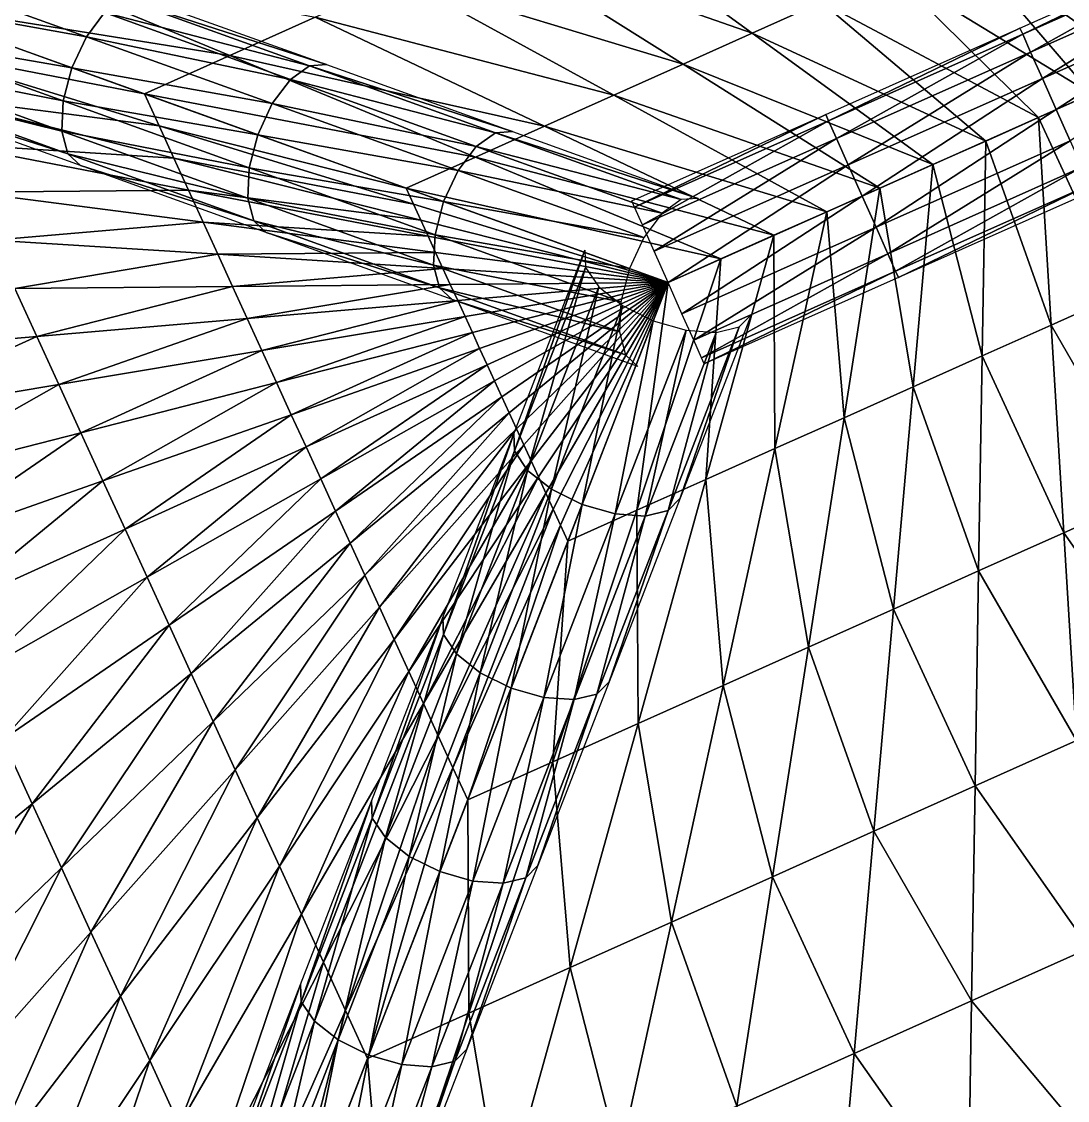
# Model space of a CAD drawing. Header units: metres. Extents: x -32.6 to 43.8, y -33.1 to 27.7.
# Drawn here: x -2.401 to -0.993, y 0.335 to 1.786 of the extents above; entities that cross this region are included whole.
import ezdxf

# ---------------------------------------------------------------- set-up
doc = ezdxf.new("R2010")
doc.units = ezdxf.units.M
for name, color, linetype in [('HREBENACE', 1, 'CONTINUOUS'), ('STRECHA_JIH', 6, 'CONTINUOUS'), ('STRECHA_SEVER', 7, 'CONTINUOUS'), ('STRECHA_ZAPAD', 2, 'CONTINUOUS')]:
    doc.layers.add(name, color=color, linetype=linetype)

msp = doc.modelspace()

# ---------------------------------------------------------------- linework, layer by layer
at = {"layer": 'HREBENACE'}
for points in [[(-1.053, 1.7687, 11.6591), (-1.0567, 1.7771, 11.6132), (-0.7955, 1.8933, 11.6132)], [(-1.053, 1.7687, 11.6591), (-0.7955, 1.8933, 11.6132), (-0.7918, 1.885, 11.6591)], [(-1.0424, 1.7449, 11.6981), (-1.053, 1.7687, 11.6591), (-0.7918, 1.885, 11.6591)], [(-1.0424, 1.7449, 11.6981), (-0.7918, 1.885, 11.6591), (-0.7812, 1.8612, 11.6981)], [(-1.0266, 1.7094, 11.7241), (-1.0424, 1.7449, 11.6981), (-0.7812, 1.8612, 11.6981)], [(-1.0266, 1.7094, 11.7241), (-0.7812, 1.8612, 11.6981), (-0.7654, 1.8256, 11.7241)], [(-2.5829, 1.8138, 11.1683), (-2.5634, 1.8556, 11.1602), (-2.3133, 1.7655, 11.2981)], [(-2.5634, 1.8556, 11.1602), (-2.2888, 1.7981, 11.275), (-2.3133, 1.7655, 11.2981)], [(-2.2888, 1.7981, 11.275), (-2.2631, 1.8165, 11.2404), (-2.013, 1.7265, 11.3783)], [(-2.2631, 1.8165, 11.2404), (-2.2402, 1.8179, 11.1997), (-1.99, 1.7279, 11.3375)], [(-2.2631, 1.8165, 11.2404), (-1.99, 1.7279, 11.3375), (-2.013, 1.7265, 11.3783)], [(-1.0079, 1.6674, 11.7332), (-1.0266, 1.7094, 11.7241), (-0.7654, 1.8256, 11.7241)], [(-1.0079, 1.6674, 11.7332), (-0.7654, 1.8256, 11.7241), (-0.7467, 1.7837, 11.7332)], [(-2.5945, 1.7691, 11.1602), (-2.5829, 1.8138, 11.1683), (-2.3328, 1.7237, 11.3062)], [(-2.5829, 1.8138, 11.1683), (-2.3133, 1.7655, 11.2981), (-2.3328, 1.7237, 11.3062)], [(-2.3133, 1.7655, 11.2981), (-2.2888, 1.7981, 11.275), (-2.0387, 1.708, 11.4128)], [(-2.2888, 1.7981, 11.275), (-2.013, 1.7265, 11.3783), (-2.0387, 1.708, 11.4128)], [(-1.3143, 1.6524, 11.6591), (-1.318, 1.6608, 11.6132), (-1.0567, 1.7771, 11.6132)], [(-1.3143, 1.6524, 11.6591), (-1.0567, 1.7771, 11.6132), (-1.053, 1.7687, 11.6591)], [(-0.9893, 1.6255, 11.7241), (-1.0079, 1.6674, 11.7332), (-0.7467, 1.7837, 11.7332)], [(-2.5964, 1.7285, 11.1371), (-2.5945, 1.7691, 11.1602), (-2.3444, 1.6791, 11.2981)], [(-2.5945, 1.7691, 11.1602), (-2.3328, 1.7237, 11.3062), (-2.3444, 1.6791, 11.2981)], [(-2.3328, 1.7237, 11.3062), (-2.3133, 1.7655, 11.2981), (-2.0631, 1.6755, 11.4359)], [(-2.3133, 1.7655, 11.2981), (-2.0387, 1.708, 11.4128), (-2.0631, 1.6755, 11.4359)], [(-1.3037, 1.6287, 11.6981), (-1.3143, 1.6524, 11.6591), (-1.053, 1.7687, 11.6591)], [(-1.3037, 1.6287, 11.6981), (-1.053, 1.7687, 11.6591), (-1.0424, 1.7449, 11.6981)], [(-1.2878, 1.5931, 11.7241), (-1.3037, 1.6287, 11.6981), (-1.0424, 1.7449, 11.6981)], [(-1.2878, 1.5931, 11.7241), (-1.0424, 1.7449, 11.6981), (-1.0266, 1.7094, 11.7241)], [(-2.5884, 1.6979, 11.1026), (-2.5964, 1.7285, 11.1371), (-2.3463, 1.6384, 11.275)], [(-2.5964, 1.7285, 11.1371), (-2.3444, 1.6791, 11.2981), (-2.3463, 1.6384, 11.275)], [(-2.013, 1.7265, 11.3783), (-1.99, 1.7279, 11.3375), (-1.7399, 1.6378, 11.4754)], [(-2.3444, 1.6791, 11.2981), (-2.3328, 1.7237, 11.3062), (-2.0826, 1.6337, 11.444)], [(-2.3328, 1.7237, 11.3062), (-2.0631, 1.6755, 11.4359), (-2.0826, 1.6337, 11.444)], [(-2.0387, 1.708, 11.4128), (-2.013, 1.7265, 11.3783), (-1.7629, 1.6364, 11.5161)], [(-2.013, 1.7265, 11.3783), (-1.7399, 1.6378, 11.4754), (-1.7629, 1.6364, 11.5161)], [(-2.0631, 1.6755, 11.4359), (-2.0387, 1.708, 11.4128), (-1.7886, 1.618, 11.5507)], [(-2.0387, 1.708, 11.4128), (-1.7629, 1.6364, 11.5161), (-1.7886, 1.618, 11.5507)], [(-1.2692, 1.5512, 11.7332), (-1.2878, 1.5931, 11.7241), (-1.0266, 1.7094, 11.7241)], [(-1.2692, 1.5512, 11.7332), (-1.0266, 1.7094, 11.7241), (-1.0079, 1.6674, 11.7332)], [(-2.5716, 1.6822, 11.0618), (-2.5884, 1.6979, 11.1026), (-2.3382, 1.6079, 11.2404)], [(-2.5884, 1.6979, 11.1026), (-2.3463, 1.6384, 11.275), (-2.3382, 1.6079, 11.2404)], [(-2.5716, 1.6822, 11.0618), (-2.3382, 1.6079, 11.2404), (-2.3214, 1.5921, 11.1997)], [(-2.3463, 1.6384, 11.275), (-2.3444, 1.6791, 11.2981), (-2.0942, 1.5891, 11.4359)], [(-2.3444, 1.6791, 11.2981), (-2.0826, 1.6337, 11.444), (-2.0942, 1.5891, 11.4359)], [(-2.0826, 1.6337, 11.444), (-2.0631, 1.6755, 11.4359), (-1.813, 1.5854, 11.5738)], [(-2.0631, 1.6755, 11.4359), (-1.7886, 1.618, 11.5507), (-1.813, 1.5854, 11.5738)], [(-1.5755, 1.5362, 11.6591), (-1.5792, 1.5445, 11.6132), (-1.318, 1.6608, 11.6132)], [(-1.5755, 1.5362, 11.6591), (-1.318, 1.6608, 11.6132), (-1.3143, 1.6524, 11.6591)], [(-1.2505, 1.5092, 11.7241), (-1.2692, 1.5512, 11.7332), (-1.0079, 1.6674, 11.7332)], [(-1.2505, 1.5092, 11.7241), (-1.0079, 1.6674, 11.7332), (-0.9893, 1.6255, 11.7241)], [(-1.5649, 1.5124, 11.6981), (-1.5755, 1.5362, 11.6591), (-1.3143, 1.6524, 11.6591)], [(-1.5649, 1.5124, 11.6981), (-1.3143, 1.6524, 11.6591), (-1.3037, 1.6287, 11.6981)], [(-2.3382, 1.6079, 11.2404), (-2.3463, 1.6384, 11.275), (-2.0962, 1.5484, 11.4128)], [(-2.3463, 1.6384, 11.275), (-2.0942, 1.5891, 11.4359), (-2.0962, 1.5484, 11.4128)], [(-2.0942, 1.5891, 11.4359), (-2.0826, 1.6337, 11.444), (-1.8325, 1.5436, 11.5819)], [(-2.0826, 1.6337, 11.444), (-1.813, 1.5854, 11.5738), (-1.8325, 1.5436, 11.5819)], [(-1.7886, 1.618, 11.5507), (-1.7629, 1.6364, 11.5161), (-1.5128, 1.5464, 11.654)], [(-1.7629, 1.6364, 11.5161), (-1.7399, 1.6378, 11.4754), (-1.4898, 1.5478, 11.6132)], [(-1.7629, 1.6364, 11.5161), (-1.4898, 1.5478, 11.6132), (-1.5128, 1.5464, 11.654)], [(-1.5491, 1.4769, 11.7241), (-1.5649, 1.5124, 11.6981), (-1.3037, 1.6287, 11.6981)], [(-1.5491, 1.4769, 11.7241), (-1.3037, 1.6287, 11.6981), (-1.2878, 1.5931, 11.7241)], [(-1.2347, 1.4736, 11.6981), (-1.2505, 1.5092, 11.7241), (-0.9893, 1.6255, 11.7241)], [(-1.2347, 1.4736, 11.6981), (-0.9893, 1.6255, 11.7241), (-0.9734, 1.5899, 11.6981)], [(-1.813, 1.5854, 11.5738), (-1.7886, 1.618, 11.5507), (-1.5384, 1.528, 11.6885)], [(-1.7886, 1.618, 11.5507), (-1.5128, 1.5464, 11.654), (-1.5384, 1.528, 11.6885)], [(-2.3214, 1.5921, 11.1997), (-2.3382, 1.6079, 11.2404), (-2.0881, 1.5178, 11.3783)], [(-2.3382, 1.6079, 11.2404), (-2.0962, 1.5484, 11.4128), (-2.0881, 1.5178, 11.3783)], [(-2.3214, 1.5921, 11.1997), (-2.0881, 1.5178, 11.3783), (-2.0713, 1.5021, 11.3375)], [(-2.0962, 1.5484, 11.4128), (-2.0942, 1.5891, 11.4359), (-1.8441, 1.499, 11.5738)], [(-2.0942, 1.5891, 11.4359), (-1.8325, 1.5436, 11.5819), (-1.8441, 1.499, 11.5738)], [(-1.8325, 1.5436, 11.5819), (-1.813, 1.5854, 11.5738), (-1.5629, 1.4954, 11.7116)], [(-1.813, 1.5854, 11.5738), (-1.5384, 1.528, 11.6885), (-1.5629, 1.4954, 11.7116)], [(-1.5304, 1.4349, 11.7332), (-1.5491, 1.4769, 11.7241), (-1.2878, 1.5931, 11.7241)], [(-1.5304, 1.4349, 11.7332), (-1.2878, 1.5931, 11.7241), (-1.2692, 1.5512, 11.7332)], [(-1.2241, 1.4499, 11.6591), (-1.2347, 1.4736, 11.6981), (-0.9734, 1.5899, 11.6981)], [(-1.2241, 1.4499, 11.6591), (-0.9734, 1.5899, 11.6981), (-0.9629, 1.5661, 11.6591)], [(-1.2204, 1.4415, 11.6132), (-1.2241, 1.4499, 11.6591), (-0.9629, 1.5661, 11.6591)], [(-1.2204, 1.4415, 11.6132), (-0.9629, 1.5661, 11.6591), (-0.9591, 1.5578, 11.6132)], [(-2.0881, 1.5178, 11.3783), (-2.0962, 1.5484, 11.4128), (-1.846, 1.4583, 11.5507)], [(-2.0962, 1.5484, 11.4128), (-1.8441, 1.499, 11.5738), (-1.846, 1.4583, 11.5507)], [(-1.8441, 1.499, 11.5738), (-1.8325, 1.5436, 11.5819), (-1.5824, 1.4536, 11.7197)], [(-1.8325, 1.5436, 11.5819), (-1.5629, 1.4954, 11.7116), (-1.5824, 1.4536, 11.7197)], [(-1.5118, 1.3929, 11.7241), (-1.5304, 1.4349, 11.7332), (-1.2692, 1.5512, 11.7332)], [(-1.5118, 1.3929, 11.7241), (-1.2692, 1.5512, 11.7332), (-1.2505, 1.5092, 11.7241)], [(-2.0713, 1.5021, 11.3375), (-2.0881, 1.5178, 11.3783), (-1.838, 1.4278, 11.5161)], [(-2.0881, 1.5178, 11.3783), (-1.846, 1.4583, 11.5507), (-1.838, 1.4278, 11.5161)], [(-2.0713, 1.5021, 11.3375), (-1.838, 1.4278, 11.5161), (-1.8212, 1.412, 11.4754)], [(-1.846, 1.4583, 11.5507), (-1.8441, 1.499, 11.5738), (-1.594, 1.409, 11.7116)], [(-1.8441, 1.499, 11.5738), (-1.5824, 1.4536, 11.7197), (-1.594, 1.409, 11.7116)], [(-1.4959, 1.3574, 11.6981), (-1.5118, 1.3929, 11.7241), (-1.2505, 1.5092, 11.7241)], [(-1.4959, 1.3574, 11.6981), (-1.2505, 1.5092, 11.7241), (-1.2347, 1.4736, 11.6981)], [(-1.7371, 1.2082, 11.5161), (-1.738, 1.2313, 11.4754), (-1.6423, 1.4783, 11.6132)], [(-1.7371, 1.2082, 11.5161), (-1.6423, 1.4783, 11.6132), (-1.6415, 1.4552, 11.6539)], [(-1.4853, 1.3336, 11.6591), (-1.4959, 1.3574, 11.6981), (-1.2347, 1.4736, 11.6981)], [(-1.4853, 1.3336, 11.6591), (-1.2347, 1.4736, 11.6981), (-1.2241, 1.4499, 11.6591)], [(-1.838, 1.4278, 11.5161), (-1.846, 1.4583, 11.5507), (-1.5959, 1.3683, 11.6885)], [(-1.846, 1.4583, 11.5507), (-1.594, 1.409, 11.7116), (-1.5959, 1.3683, 11.6885)], [(-1.7194, 1.1821, 11.5506), (-1.7371, 1.2082, 11.5161), (-1.6415, 1.4552, 11.6539)], [(-1.7194, 1.1821, 11.5506), (-1.6415, 1.4552, 11.6539), (-1.6237, 1.429, 11.6885)], [(-1.4816, 1.3253, 11.6132), (-1.4853, 1.3336, 11.6591), (-1.2241, 1.4499, 11.6591)], [(-1.4816, 1.3253, 11.6132), (-1.2241, 1.4499, 11.6591), (-1.2204, 1.4415, 11.6132)], [(-1.8212, 1.412, 11.4754), (-1.838, 1.4278, 11.5161), (-1.5879, 1.3377, 11.654)], [(-1.838, 1.4278, 11.5161), (-1.5959, 1.3683, 11.6885), (-1.5879, 1.3377, 11.654)], [(-1.6874, 1.1568, 11.5737), (-1.7194, 1.1821, 11.5506), (-1.6237, 1.429, 11.6885)], [(-1.6874, 1.1568, 11.5737), (-1.6237, 1.429, 11.6885), (-1.5917, 1.4038, 11.7115)], [(-1.8212, 1.412, 11.4754), (-1.5879, 1.3377, 11.654), (-1.5711, 1.322, 11.6132)], [(-1.6461, 1.1363, 11.5818), (-1.6874, 1.1568, 11.5737), (-1.5917, 1.4038, 11.7115)], [(-1.6461, 1.1363, 11.5818), (-1.5917, 1.4038, 11.7115), (-1.5504, 1.3832, 11.7196)], [(-1.6018, 1.1236, 11.5737), (-1.6461, 1.1363, 11.5818), (-1.5504, 1.3832, 11.7196)], [(-1.6018, 1.1236, 11.5737), (-1.5504, 1.3832, 11.7196), (-1.5061, 1.3706, 11.7115)], [(-1.5142, 1.1446, 11.4754), (-1.4347, 1.3751, 11.6539), (-1.4185, 1.3915, 11.6132)], [(-1.5611, 1.1207, 11.5506), (-1.6018, 1.1236, 11.5737), (-1.5061, 1.3706, 11.7115)], [(-1.5611, 1.1207, 11.5506), (-1.5061, 1.3706, 11.7115), (-1.4655, 1.3677, 11.6885)], [(-1.5304, 1.1281, 11.5161), (-1.5611, 1.1207, 11.5506), (-1.4655, 1.3677, 11.6885)], [(-1.5142, 1.1446, 11.4754), (-1.5304, 1.1281, 11.5161), (-1.4347, 1.3751, 11.6539)], [(-1.5304, 1.1281, 11.5161), (-1.4655, 1.3677, 11.6885), (-1.4347, 1.3751, 11.6539)], [(-1.8328, 0.9612, 11.3782), (-1.8337, 0.9843, 11.3375), (-1.738, 1.2313, 11.4754)], [(-1.8328, 0.9612, 11.3782), (-1.738, 1.2313, 11.4754), (-1.7371, 1.2082, 11.5161)], [(-1.8151, 0.9351, 11.4128), (-1.8328, 0.9612, 11.3782), (-1.7371, 1.2082, 11.5161)], [(-1.8151, 0.9351, 11.4128), (-1.7371, 1.2082, 11.5161), (-1.7194, 1.1821, 11.5506)], [(-1.7831, 0.9098, 11.4359), (-1.8151, 0.9351, 11.4128), (-1.7194, 1.1821, 11.5506)], [(-1.7831, 0.9098, 11.4359), (-1.7194, 1.1821, 11.5506), (-1.6874, 1.1568, 11.5737)], [(-1.7418, 0.8893, 11.444), (-1.7831, 0.9098, 11.4359), (-1.6874, 1.1568, 11.5737)], [(-1.7418, 0.8893, 11.444), (-1.6874, 1.1568, 11.5737), (-1.6461, 1.1363, 11.5818)], [(-1.6975, 0.8766, 11.4359), (-1.7418, 0.8893, 11.444), (-1.6461, 1.1363, 11.5818)], [(-1.6975, 0.8766, 11.4359), (-1.6461, 1.1363, 11.5818), (-1.6018, 1.1236, 11.5737)], [(-1.6099, 0.8976, 11.3375), (-1.5304, 1.1281, 11.5161), (-1.5142, 1.1446, 11.4754)], [(-1.6568, 0.8738, 11.4128), (-1.6975, 0.8766, 11.4359), (-1.6018, 1.1236, 11.5737)], [(-1.6568, 0.8738, 11.4128), (-1.6018, 1.1236, 11.5737), (-1.5611, 1.1207, 11.5506)], [(-1.6261, 0.8811, 11.3782), (-1.6568, 0.8738, 11.4128), (-1.5611, 1.1207, 11.5506)], [(-1.6099, 0.8976, 11.3375), (-1.6261, 0.8811, 11.3782), (-1.5304, 1.1281, 11.5161)], [(-1.6261, 0.8811, 11.3782), (-1.5611, 1.1207, 11.5506), (-1.5304, 1.1281, 11.5161)], [(-1.9285, 0.7143, 11.2404), (-1.9294, 0.7373, 11.1997), (-1.8337, 0.9843, 11.3375)], [(-1.9285, 0.7143, 11.2404), (-1.8337, 0.9843, 11.3375), (-1.8328, 0.9612, 11.3782)], [(-1.9108, 0.6881, 11.2749), (-1.9285, 0.7143, 11.2404), (-1.8328, 0.9612, 11.3782)], [(-1.9108, 0.6881, 11.2749), (-1.8328, 0.9612, 11.3782), (-1.8151, 0.9351, 11.4128)], [(-1.8788, 0.6628, 11.298), (-1.9108, 0.6881, 11.2749), (-1.8151, 0.9351, 11.4128)], [(-1.8788, 0.6628, 11.298), (-1.8151, 0.9351, 11.4128), (-1.7831, 0.9098, 11.4359)], [(-1.8375, 0.6423, 11.3061), (-1.8788, 0.6628, 11.298), (-1.7831, 0.9098, 11.4359)], [(-1.8375, 0.6423, 11.3061), (-1.7831, 0.9098, 11.4359), (-1.7418, 0.8893, 11.444)], [(-1.7932, 0.6297, 11.298), (-1.8375, 0.6423, 11.3061), (-1.7418, 0.8893, 11.444)], [(-1.7932, 0.6297, 11.298), (-1.7418, 0.8893, 11.444), (-1.6975, 0.8766, 11.4359)], [(-1.7056, 0.6506, 11.1997), (-1.6261, 0.8811, 11.3782), (-1.6099, 0.8976, 11.3375)], [(-1.7525, 0.6268, 11.2749), (-1.7932, 0.6297, 11.298), (-1.6975, 0.8766, 11.4359)], [(-1.7525, 0.6268, 11.2749), (-1.6975, 0.8766, 11.4359), (-1.6568, 0.8738, 11.4128)], [(-1.7218, 0.6342, 11.2404), (-1.7525, 0.6268, 11.2749), (-1.6568, 0.8738, 11.4128)], [(-1.7056, 0.6506, 11.1997), (-1.7218, 0.6342, 11.2404), (-1.6261, 0.8811, 11.3782)], [(-1.7218, 0.6342, 11.2404), (-1.6568, 0.8738, 11.4128), (-1.6261, 0.8811, 11.3782)], [(-2.0242, 0.4673, 11.1026), (-2.0251, 0.4904, 11.0618), (-1.9294, 0.7373, 11.1997)], [(-2.0242, 0.4673, 11.1026), (-1.9294, 0.7373, 11.1997), (-1.9285, 0.7143, 11.2404)], [(-2.0065, 0.4411, 11.1371), (-2.0242, 0.4673, 11.1026), (-1.9285, 0.7143, 11.2404)], [(-2.0065, 0.4411, 11.1371), (-1.9285, 0.7143, 11.2404), (-1.9108, 0.6881, 11.2749)], [(-1.9745, 0.4159, 11.1602), (-2.0065, 0.4411, 11.1371), (-1.9108, 0.6881, 11.2749)], [(-1.9745, 0.4159, 11.1602), (-1.9108, 0.6881, 11.2749), (-1.8788, 0.6628, 11.298)], [(-1.9332, 0.3954, 11.1683), (-1.9745, 0.4159, 11.1602), (-1.8788, 0.6628, 11.298)], [(-1.9332, 0.3954, 11.1683), (-1.8788, 0.6628, 11.298), (-1.8375, 0.6423, 11.3061)], [(-1.8888, 0.3827, 11.1602), (-1.9332, 0.3954, 11.1683), (-1.8375, 0.6423, 11.3061)], [(-1.8888, 0.3827, 11.1602), (-1.8375, 0.6423, 11.3061), (-1.7932, 0.6297, 11.298)], [(-1.8013, 0.4037, 11.0618), (-1.7218, 0.6342, 11.2404), (-1.7056, 0.6506, 11.1997)], [(-1.8482, 0.3798, 11.1371), (-1.8888, 0.3827, 11.1602), (-1.7932, 0.6297, 11.298)], [(-1.8482, 0.3798, 11.1371), (-1.7932, 0.6297, 11.298), (-1.7525, 0.6268, 11.2749)], [(-1.8175, 0.3872, 11.1026), (-1.8482, 0.3798, 11.1371), (-1.7525, 0.6268, 11.2749)], [(-1.8013, 0.4037, 11.0618), (-1.8175, 0.3872, 11.1026), (-1.7218, 0.6342, 11.2404)], [(-1.8175, 0.3872, 11.1026), (-1.7525, 0.6268, 11.2749), (-1.7218, 0.6342, 11.2404)], [(-2.1199, 0.2203, 10.9647), (-2.1208, 0.2434, 10.924), (-2.0251, 0.4904, 11.0618)], [(-2.1199, 0.2203, 10.9647), (-2.0251, 0.4904, 11.0618), (-2.0242, 0.4673, 11.1026)], [(-2.1021, 0.1942, 10.9992), (-2.1199, 0.2203, 10.9647), (-2.0242, 0.4673, 11.1026)], [(-2.1021, 0.1942, 10.9992), (-2.0242, 0.4673, 11.1026), (-2.0065, 0.4411, 11.1371)], [(-2.0702, 0.1689, 11.0223), (-2.1021, 0.1942, 10.9992), (-2.0065, 0.4411, 11.1371)], [(-2.0702, 0.1689, 11.0223), (-2.0065, 0.4411, 11.1371), (-1.9745, 0.4159, 11.1602)], [(-2.0289, 0.1484, 11.0304), (-2.0702, 0.1689, 11.0223), (-1.9745, 0.4159, 11.1602)], [(-2.0289, 0.1484, 11.0304), (-1.9745, 0.4159, 11.1602), (-1.9332, 0.3954, 11.1683)], [(-1.9845, 0.1357, 11.0223), (-2.0289, 0.1484, 11.0304), (-1.9332, 0.3954, 11.1683)], [(-1.9845, 0.1357, 11.0223), (-1.9332, 0.3954, 11.1683), (-1.8888, 0.3827, 11.1602)], [(-1.897, 0.1567, 10.924), (-1.8175, 0.3872, 11.1026), (-1.8013, 0.4037, 11.0618)], [(-1.9439, 0.1329, 10.9992), (-1.9845, 0.1357, 11.0223), (-1.8888, 0.3827, 11.1602)], [(-1.9439, 0.1329, 10.9992), (-1.8888, 0.3827, 11.1602), (-1.8482, 0.3798, 11.1371)], [(-1.9131, 0.1402, 10.9647), (-1.9439, 0.1329, 10.9992), (-1.8482, 0.3798, 11.1371)], [(-1.897, 0.1567, 10.924), (-1.9131, 0.1402, 10.9647), (-1.8175, 0.3872, 11.1026)], [(-1.9131, 0.1402, 10.9647), (-1.8482, 0.3798, 11.1371), (-1.8175, 0.3872, 11.1026)]]:
    msp.add_3dface(points, dxfattribs=at)
at = {"layer": 'STRECHA_JIH'}
for points in [[(-0.9218, 1.419, 11.369), (-1.0317, 1.6569, 11.5632), (-0.9604, 1.6886, 11.5632)], [(-1.0147, 1.3775, 11.369), (-1.1029, 1.6251, 11.5632), (-1.0317, 1.6569, 11.5632)], [(-0.9218, 1.419, 11.369), (-1.0147, 1.3775, 11.369), (-1.0317, 1.6569, 11.5632)], [(-1.1076, 1.336, 11.369), (-1.1742, 1.5934, 11.5632), (-1.1029, 1.6251, 11.5632)], [(-1.0147, 1.3775, 11.369), (-1.1076, 1.336, 11.369), (-1.1029, 1.6251, 11.5632)], [(-1.2006, 1.2945, 11.369), (-1.2454, 1.5617, 11.5632), (-1.1742, 1.5934, 11.5632)], [(-1.1076, 1.336, 11.369), (-1.2006, 1.2945, 11.369), (-1.1742, 1.5934, 11.5632)], [(-1.2935, 1.253, 11.369), (-1.3167, 1.53, 11.5632), (-1.2454, 1.5617, 11.5632)], [(-1.2006, 1.2945, 11.369), (-1.2935, 1.253, 11.369), (-1.2454, 1.5617, 11.5632)], [(-1.3865, 1.2114, 11.369), (-1.3879, 1.4983, 11.5632), (-1.3167, 1.53, 11.5632)], [(-1.2935, 1.253, 11.369), (-1.3865, 1.2114, 11.369), (-1.3167, 1.53, 11.5632)], [(-1.3865, 1.2114, 11.369), (-1.4794, 1.1699, 11.369), (-1.3879, 1.4983, 11.5632)], [(-1.4794, 1.1699, 11.369), (-1.4592, 1.4666, 11.5632), (-1.3879, 1.4983, 11.5632)], [(-1.4794, 1.1699, 11.369), (-1.5723, 1.1284, 11.369), (-1.4592, 1.4666, 11.5632)], [(-1.5723, 1.1284, 11.369), (-1.5304, 1.4349, 11.5632), (-1.4592, 1.4666, 11.5632)], [(-1.5723, 1.1284, 11.369), (-1.6653, 1.0869, 11.369), (-1.5304, 1.4349, 11.5632)], [(-0.8831, 1.1495, 11.1747), (-1.0147, 1.3775, 11.369), (-0.9218, 1.419, 11.369)], [(-0.9977, 1.0982, 11.1747), (-1.1076, 1.336, 11.369), (-1.0147, 1.3775, 11.369)], [(-0.8831, 1.1495, 11.1747), (-0.9977, 1.0982, 11.1747), (-1.0147, 1.3775, 11.369)], [(-1.1124, 1.0469, 11.1747), (-1.2006, 1.2945, 11.369), (-1.1076, 1.336, 11.369)], [(-0.9977, 1.0982, 11.1747), (-1.1124, 1.0469, 11.1747), (-1.1076, 1.336, 11.369)], [(-1.227, 0.9955, 11.1747), (-1.2935, 1.253, 11.369), (-1.2006, 1.2945, 11.369)], [(-1.1124, 1.0469, 11.1747), (-1.227, 0.9955, 11.1747), (-1.2006, 1.2945, 11.369)], [(-1.3416, 0.9442, 11.1747), (-1.3865, 1.2114, 11.369), (-1.2935, 1.253, 11.369)], [(-1.227, 0.9955, 11.1747), (-1.3416, 0.9442, 11.1747), (-1.2935, 1.253, 11.369)], [(-1.4562, 0.8929, 11.1747), (-1.4794, 1.1699, 11.369), (-1.3865, 1.2114, 11.369)], [(-1.3416, 0.9442, 11.1747), (-1.4562, 0.8929, 11.1747), (-1.3865, 1.2114, 11.369)], [(-1.5708, 0.8415, 11.1747), (-1.5723, 1.1284, 11.369), (-1.4794, 1.1699, 11.369)], [(-1.4562, 0.8929, 11.1747), (-1.5708, 0.8415, 11.1747), (-1.4794, 1.1699, 11.369)], [(-0.8445, 0.88, 10.9805), (-0.9977, 1.0982, 11.1747), (-0.8831, 1.1495, 11.1747)], [(-1.5708, 0.8415, 11.1747), (-1.6855, 0.7902, 11.1747), (-1.5723, 1.1284, 11.369)], [(-1.6855, 0.7902, 11.1747), (-1.6653, 1.0869, 11.369), (-1.5723, 1.1284, 11.369)], [(-0.9808, 0.8188, 10.9805), (-1.1124, 1.0469, 11.1747), (-0.9977, 1.0982, 11.1747)], [(-0.8445, 0.88, 10.9805), (-0.9808, 0.8188, 10.9805), (-0.9977, 1.0982, 11.1747)], [(-1.6855, 0.7902, 11.1747), (-1.8001, 0.7389, 11.1747), (-1.6653, 1.0869, 11.369)], [(-1.1171, 0.7577, 10.9805), (-1.227, 0.9955, 11.1747), (-1.1124, 1.0469, 11.1747)], [(-0.9808, 0.8188, 10.9805), (-1.1171, 0.7577, 10.9805), (-1.1124, 1.0469, 11.1747)], [(-1.2534, 0.6966, 10.9805), (-1.3416, 0.9442, 11.1747), (-1.227, 0.9955, 11.1747)], [(-1.1171, 0.7577, 10.9805), (-1.2534, 0.6966, 10.9805), (-1.227, 0.9955, 11.1747)], [(-1.3897, 0.6354, 10.9805), (-1.4562, 0.8929, 11.1747), (-1.3416, 0.9442, 11.1747)], [(-1.2534, 0.6966, 10.9805), (-1.3897, 0.6354, 10.9805), (-1.3416, 0.9442, 11.1747)], [(-1.526, 0.5743, 10.9805), (-1.5708, 0.8415, 11.1747), (-1.4562, 0.8929, 11.1747)], [(-1.3897, 0.6354, 10.9805), (-1.526, 0.5743, 10.9805), (-1.4562, 0.8929, 11.1747)], [(-1.6623, 0.5132, 10.9805), (-1.6855, 0.7902, 11.1747), (-1.5708, 0.8415, 11.1747)], [(-1.526, 0.5743, 10.9805), (-1.6623, 0.5132, 10.9805), (-1.5708, 0.8415, 11.1747)], [(-0.9638, 0.5395, 10.7863), (-1.1171, 0.7577, 10.9805), (-0.9808, 0.8188, 10.9805)], [(-1.7986, 0.452, 10.9805), (-1.8001, 0.7389, 11.1747), (-1.6855, 0.7902, 11.1747)], [(-1.6623, 0.5132, 10.9805), (-1.7986, 0.452, 10.9805), (-1.6855, 0.7902, 11.1747)], [(-1.1218, 0.4686, 10.7863), (-1.2534, 0.6966, 10.9805), (-1.1171, 0.7577, 10.9805)], [(-0.9638, 0.5395, 10.7863), (-1.1218, 0.4686, 10.7863), (-1.1171, 0.7577, 10.9805)], [(-1.7986, 0.452, 10.9805), (-1.9349, 0.3909, 10.9805), (-1.8001, 0.7389, 11.1747)], [(-1.2798, 0.3976, 10.7863), (-1.3897, 0.6354, 10.9805), (-1.2534, 0.6966, 10.9805)], [(-1.1218, 0.4686, 10.7863), (-1.2798, 0.3976, 10.7863), (-1.2534, 0.6966, 10.9805)], [(-1.4378, 0.3267, 10.7863), (-1.526, 0.5743, 10.9805), (-1.3897, 0.6354, 10.9805)], [(-1.2798, 0.3976, 10.7863), (-1.4378, 0.3267, 10.7863), (-1.3897, 0.6354, 10.9805)], [(-1.5958, 0.2557, 10.7863), (-1.6623, 0.5132, 10.9805), (-1.526, 0.5743, 10.9805)], [(-1.4378, 0.3267, 10.7863), (-1.5958, 0.2557, 10.7863), (-1.526, 0.5743, 10.9805)], [(-0.9468, 0.2602, 10.592), (-1.1218, 0.4686, 10.7863), (-0.9638, 0.5395, 10.7863)], [(-1.7538, 0.1848, 10.7863), (-1.7986, 0.452, 10.9805), (-1.6623, 0.5132, 10.9805)], [(-1.5958, 0.2557, 10.7863), (-1.7538, 0.1848, 10.7863), (-1.6623, 0.5132, 10.9805)], [(-1.1265, 0.1794, 10.592), (-1.2798, 0.3976, 10.7863), (-1.1218, 0.4686, 10.7863)], [(-0.9468, 0.2602, 10.592), (-1.1265, 0.1794, 10.592), (-1.1218, 0.4686, 10.7863)], [(-1.9118, 0.1138, 10.7863), (-1.9349, 0.3909, 10.9805), (-1.7986, 0.452, 10.9805)], [(-1.7538, 0.1848, 10.7863), (-1.9118, 0.1138, 10.7863), (-1.7986, 0.452, 10.9805)], [(-1.3062, 0.0987, 10.592), (-1.4378, 0.3267, 10.7863), (-1.2798, 0.3976, 10.7863)], [(-1.1265, 0.1794, 10.592), (-1.3062, 0.0987, 10.592), (-1.2798, 0.3976, 10.7863)], [(-1.9118, 0.1138, 10.7863), (-2.0698, 0.0429, 10.7863), (-1.9349, 0.3909, 10.9805)]]:
    msp.add_3dface(points, dxfattribs=at)
at = {"layer": 'STRECHA_SEVER'}
for points in [[(-1.0446, 1.937, 11.369), (-0.9515, 1.9787, 11.369), (-0.8179, 1.752, 11.5632)], [(-1.7752, 1.8954, 11.1747), (-1.6602, 1.9471, 11.1747), (-1.4172, 1.7703, 11.369)], [(-1.6602, 1.9471, 11.1747), (-1.3241, 1.812, 11.369), (-1.4172, 1.7703, 11.369)], [(-1.1378, 1.8953, 11.369), (-1.0446, 1.937, 11.369), (-0.8892, 1.7203, 11.5632)], [(-1.0446, 1.937, 11.369), (-0.8179, 1.752, 11.5632), (-0.8892, 1.7203, 11.5632)], [(-1.8902, 1.8437, 11.1747), (-1.7752, 1.8954, 11.1747), (-1.5103, 1.7286, 11.369)], [(-1.7752, 1.8954, 11.1747), (-1.4172, 1.7703, 11.369), (-1.5103, 1.7286, 11.369)], [(-1.2309, 1.8536, 11.369), (-1.1378, 1.8953, 11.369), (-0.9604, 1.6886, 11.5632)], [(-1.1378, 1.8953, 11.369), (-0.8892, 1.7203, 11.5632), (-0.9604, 1.6886, 11.5632)], [(-2.5878, 1.8155, 10.9805), (-2.4509, 1.8772, 10.9805), (-2.1203, 1.7403, 11.1747)], [(-2.4509, 1.8772, 10.9805), (-2.0053, 1.792, 11.1747), (-2.1203, 1.7403, 11.1747)], [(-2.0053, 1.792, 11.1747), (-1.8902, 1.8437, 11.1747), (-1.6035, 1.6869, 11.369)], [(-1.8902, 1.8437, 11.1747), (-1.5103, 1.7286, 11.369), (-1.6035, 1.6869, 11.369)], [(-1.3241, 1.812, 11.369), (-1.2309, 1.8536, 11.369), (-1.0317, 1.6569, 11.5632)], [(-1.2309, 1.8536, 11.369), (-0.9604, 1.6886, 11.5632), (-1.0317, 1.6569, 11.5632)], [(-2.5878, 1.8155, 10.9805), (-2.1203, 1.7403, 11.1747), (-2.2353, 1.6886, 11.1747)], [(-1.4172, 1.7703, 11.369), (-1.3241, 1.812, 11.369), (-1.1029, 1.6251, 11.5632)], [(-1.3241, 1.812, 11.369), (-1.0317, 1.6569, 11.5632), (-1.1029, 1.6251, 11.5632)], [(-2.1203, 1.7403, 11.1747), (-2.0053, 1.792, 11.1747), (-1.6966, 1.6452, 11.369)], [(-2.0053, 1.792, 11.1747), (-1.6035, 1.6869, 11.369), (-1.6966, 1.6452, 11.369)], [(-1.5103, 1.7286, 11.369), (-1.4172, 1.7703, 11.369), (-1.1742, 1.5934, 11.5632)], [(-1.4172, 1.7703, 11.369), (-1.1029, 1.6251, 11.5632), (-1.1742, 1.5934, 11.5632)], [(-2.2353, 1.6886, 11.1747), (-2.1203, 1.7403, 11.1747), (-1.7897, 1.6035, 11.369)], [(-2.1203, 1.7403, 11.1747), (-1.6966, 1.6452, 11.369), (-1.7897, 1.6035, 11.369)], [(-1.6035, 1.6869, 11.369), (-1.5103, 1.7286, 11.369), (-1.2454, 1.5617, 11.5632)], [(-1.5103, 1.7286, 11.369), (-1.1742, 1.5934, 11.5632), (-1.2454, 1.5617, 11.5632)], [(-2.2353, 1.6886, 11.1747), (-1.7897, 1.6035, 11.369), (-1.8829, 1.5618, 11.369)], [(-1.6966, 1.6452, 11.369), (-1.6035, 1.6869, 11.369), (-1.3167, 1.53, 11.5632)], [(-1.6035, 1.6869, 11.369), (-1.2454, 1.5617, 11.5632), (-1.3167, 1.53, 11.5632)], [(-1.7897, 1.6035, 11.369), (-1.6966, 1.6452, 11.369), (-1.3879, 1.4983, 11.5632)], [(-1.6966, 1.6452, 11.369), (-1.3167, 1.53, 11.5632), (-1.3879, 1.4983, 11.5632)], [(-1.8829, 1.5618, 11.369), (-1.7897, 1.6035, 11.369), (-1.4592, 1.4666, 11.5632)], [(-1.7897, 1.6035, 11.369), (-1.3879, 1.4983, 11.5632), (-1.4592, 1.4666, 11.5632)], [(-1.8829, 1.5618, 11.369), (-1.4592, 1.4666, 11.5632), (-1.5304, 1.4349, 11.5632)]]:
    msp.add_3dface(points, dxfattribs=at)
at = {"layer": 'STRECHA_ZAPAD'}
for points in [[(-2.5581, 1.7508, 10.9805), (-2.5878, 1.8155, 10.9805), (-2.2353, 1.6886, 11.1747)], [(-2.5284, 1.686, 10.9805), (-2.5581, 1.7508, 10.9805), (-2.2155, 1.6455, 11.1747)], [(-2.5581, 1.7508, 10.9805), (-2.2353, 1.6886, 11.1747), (-2.2155, 1.6455, 11.1747)], [(-2.4987, 1.6213, 10.9805), (-2.5284, 1.686, 10.9805), (-2.1958, 1.6023, 11.1747)], [(-2.5284, 1.686, 10.9805), (-2.2155, 1.6455, 11.1747), (-2.1958, 1.6023, 11.1747)], [(-2.2155, 1.6455, 11.1747), (-2.2353, 1.6886, 11.1747), (-1.8829, 1.5618, 11.369)], [(-2.1958, 1.6023, 11.1747), (-2.2155, 1.6455, 11.1747), (-1.873, 1.5402, 11.369)], [(-2.2155, 1.6455, 11.1747), (-1.8829, 1.5618, 11.369), (-1.873, 1.5402, 11.369)], [(-2.4691, 1.5565, 10.9805), (-2.4987, 1.6213, 10.9805), (-2.176, 1.5591, 11.1747)], [(-2.4987, 1.6213, 10.9805), (-2.1958, 1.6023, 11.1747), (-2.176, 1.5591, 11.1747)], [(-2.176, 1.5591, 11.1747), (-2.1958, 1.6023, 11.1747), (-1.8631, 1.5186, 11.369)], [(-2.1958, 1.6023, 11.1747), (-1.873, 1.5402, 11.369), (-1.8631, 1.5186, 11.369)], [(-2.4691, 1.5565, 10.9805), (-2.176, 1.5591, 11.1747), (-2.1562, 1.516, 11.1747)], [(-2.4394, 1.4917, 10.9805), (-2.4691, 1.5565, 10.9805), (-2.1562, 1.516, 11.1747)], [(-2.1562, 1.516, 11.1747), (-2.176, 1.5591, 11.1747), (-1.8532, 1.497, 11.369)], [(-2.176, 1.5591, 11.1747), (-1.8631, 1.5186, 11.369), (-1.8532, 1.497, 11.369)], [(-1.873, 1.5402, 11.369), (-1.8829, 1.5618, 11.369), (-1.5304, 1.4349, 11.5632)], [(-1.8631, 1.5186, 11.369), (-1.873, 1.5402, 11.369), (-1.5304, 1.4349, 11.5632)], [(-2.4394, 1.4917, 10.9805), (-2.1562, 1.516, 11.1747), (-2.1364, 1.4728, 11.1747)], [(-2.1364, 1.4728, 11.1747), (-2.1562, 1.516, 11.1747), (-1.8433, 1.4754, 11.369)], [(-2.1562, 1.516, 11.1747), (-1.8532, 1.497, 11.369), (-1.8433, 1.4754, 11.369)], [(-1.8532, 1.497, 11.369), (-1.8631, 1.5186, 11.369), (-1.5304, 1.4349, 11.5632)], [(-1.8433, 1.4754, 11.369), (-1.8532, 1.497, 11.369), (-1.5304, 1.4349, 11.5632)], [(-2.4097, 1.427, 10.9805), (-2.4394, 1.4917, 10.9805), (-2.1364, 1.4728, 11.1747)], [(-2.4097, 1.427, 10.9805), (-2.1364, 1.4728, 11.1747), (-2.1166, 1.4296, 11.1747)], [(-2.1364, 1.4728, 11.1747), (-1.8433, 1.4754, 11.369), (-1.8334, 1.4538, 11.369)], [(-2.1166, 1.4296, 11.1747), (-2.1364, 1.4728, 11.1747), (-1.8334, 1.4538, 11.369)], [(-1.8334, 1.4538, 11.369), (-1.8433, 1.4754, 11.369), (-1.5304, 1.4349, 11.5632)], [(-2.1166, 1.4296, 11.1747), (-1.8334, 1.4538, 11.369), (-1.8235, 1.4323, 11.369)], [(-1.8235, 1.4323, 11.369), (-1.8334, 1.4538, 11.369), (-1.5304, 1.4349, 11.5632)], [(-2.6633, 1.338, 10.7863), (-2.4097, 1.427, 10.9805), (-2.38, 1.3622, 10.9805)], [(-2.38, 1.3622, 10.9805), (-2.4097, 1.427, 10.9805), (-2.1166, 1.4296, 11.1747)], [(-2.38, 1.3622, 10.9805), (-2.1166, 1.4296, 11.1747), (-2.0968, 1.3865, 11.1747)], [(-2.0968, 1.3865, 11.1747), (-2.1166, 1.4296, 11.1747), (-1.8235, 1.4323, 11.369)], [(-2.0968, 1.3865, 11.1747), (-1.8235, 1.4323, 11.369), (-1.8136, 1.4107, 11.369)], [(-1.8136, 1.4107, 11.369), (-1.8235, 1.4323, 11.369), (-1.5304, 1.4349, 11.5632)], [(-1.8037, 1.3891, 11.369), (-1.8136, 1.4107, 11.369), (-1.5304, 1.4349, 11.5632)], [(-1.7938, 1.3675, 11.369), (-1.8037, 1.3891, 11.369), (-1.5304, 1.4349, 11.5632)], [(-1.784, 1.3459, 11.369), (-1.7938, 1.3675, 11.369), (-1.5304, 1.4349, 11.5632)], [(-1.7741, 1.3243, 11.369), (-1.784, 1.3459, 11.369), (-1.5304, 1.4349, 11.5632)], [(-1.7642, 1.3027, 11.369), (-1.7741, 1.3243, 11.369), (-1.5304, 1.4349, 11.5632)], [(-1.7543, 1.2812, 11.369), (-1.7642, 1.3027, 11.369), (-1.5304, 1.4349, 11.5632)], [(-1.7444, 1.2596, 11.369), (-1.7543, 1.2812, 11.369), (-1.5304, 1.4349, 11.5632)], [(-1.7345, 1.238, 11.369), (-1.7444, 1.2596, 11.369), (-1.5304, 1.4349, 11.5632)], [(-1.7246, 1.2164, 11.369), (-1.7345, 1.238, 11.369), (-1.5304, 1.4349, 11.5632)], [(-1.7147, 1.1948, 11.369), (-1.7246, 1.2164, 11.369), (-1.5304, 1.4349, 11.5632)], [(-1.7048, 1.1732, 11.369), (-1.7147, 1.1948, 11.369), (-1.5304, 1.4349, 11.5632)], [(-1.6949, 1.1516, 11.369), (-1.7048, 1.1732, 11.369), (-1.5304, 1.4349, 11.5632)], [(-1.685, 1.1301, 11.369), (-1.6949, 1.1516, 11.369), (-1.5304, 1.4349, 11.5632)], [(-1.6751, 1.1085, 11.369), (-1.685, 1.1301, 11.369), (-1.5304, 1.4349, 11.5632)], [(-1.6653, 1.0869, 11.369), (-1.6751, 1.1085, 11.369), (-1.5304, 1.4349, 11.5632)], [(-2.0771, 1.3433, 11.1747), (-2.0968, 1.3865, 11.1747), (-1.8136, 1.4107, 11.369)], [(-2.0771, 1.3433, 11.1747), (-1.8136, 1.4107, 11.369), (-1.8037, 1.3891, 11.369)], [(-2.3504, 1.2975, 10.9805), (-2.38, 1.3622, 10.9805), (-2.0968, 1.3865, 11.1747)], [(-2.3504, 1.2975, 10.9805), (-2.0968, 1.3865, 11.1747), (-2.0771, 1.3433, 11.1747)], [(-2.0573, 1.3001, 11.1747), (-2.0771, 1.3433, 11.1747), (-1.8037, 1.3891, 11.369)], [(-2.0573, 1.3001, 11.1747), (-1.8037, 1.3891, 11.369), (-1.7938, 1.3675, 11.369)], [(-2.0375, 1.2569, 11.1747), (-2.0573, 1.3001, 11.1747), (-1.7938, 1.3675, 11.369)], [(-2.0375, 1.2569, 11.1747), (-1.7938, 1.3675, 11.369), (-1.784, 1.3459, 11.369)], [(-2.6237, 1.2517, 10.7863), (-2.6633, 1.338, 10.7863), (-2.38, 1.3622, 10.9805)], [(-2.6237, 1.2517, 10.7863), (-2.38, 1.3622, 10.9805), (-2.3504, 1.2975, 10.9805)], [(-2.3207, 1.2327, 10.9805), (-2.3504, 1.2975, 10.9805), (-2.0771, 1.3433, 11.1747)], [(-2.3207, 1.2327, 10.9805), (-2.0771, 1.3433, 11.1747), (-2.0573, 1.3001, 11.1747)], [(-2.0177, 1.2138, 11.1747), (-2.0375, 1.2569, 11.1747), (-1.784, 1.3459, 11.369)], [(-2.0177, 1.2138, 11.1747), (-1.784, 1.3459, 11.369), (-1.7741, 1.3243, 11.369)], [(-1.9979, 1.1706, 11.1747), (-2.0177, 1.2138, 11.1747), (-1.7741, 1.3243, 11.369)], [(-1.9979, 1.1706, 11.1747), (-1.7741, 1.3243, 11.369), (-1.7642, 1.3027, 11.369)], [(-2.5841, 1.1653, 10.7863), (-2.6237, 1.2517, 10.7863), (-2.3504, 1.2975, 10.9805)], [(-2.5841, 1.1653, 10.7863), (-2.3504, 1.2975, 10.9805), (-2.3207, 1.2327, 10.9805)], [(-2.291, 1.168, 10.9805), (-2.3207, 1.2327, 10.9805), (-2.0573, 1.3001, 11.1747)], [(-2.291, 1.168, 10.9805), (-2.0573, 1.3001, 11.1747), (-2.0375, 1.2569, 11.1747)], [(-1.9781, 1.1274, 11.1747), (-1.9979, 1.1706, 11.1747), (-1.7642, 1.3027, 11.369)], [(-1.9781, 1.1274, 11.1747), (-1.7642, 1.3027, 11.369), (-1.7543, 1.2812, 11.369)], [(-1.9584, 1.0843, 11.1747), (-1.9781, 1.1274, 11.1747), (-1.7543, 1.2812, 11.369)], [(-1.9584, 1.0843, 11.1747), (-1.7543, 1.2812, 11.369), (-1.7444, 1.2596, 11.369)], [(-2.2613, 1.1032, 10.9805), (-2.291, 1.168, 10.9805), (-2.0375, 1.2569, 11.1747)], [(-2.2613, 1.1032, 10.9805), (-2.0375, 1.2569, 11.1747), (-2.0177, 1.2138, 11.1747)], [(-1.9386, 1.0411, 11.1747), (-1.9584, 1.0843, 11.1747), (-1.7444, 1.2596, 11.369)], [(-1.9386, 1.0411, 11.1747), (-1.7444, 1.2596, 11.369), (-1.7345, 1.238, 11.369)], [(-1.9188, 0.9979, 11.1747), (-1.9386, 1.0411, 11.1747), (-1.7345, 1.238, 11.369)], [(-1.9188, 0.9979, 11.1747), (-1.7345, 1.238, 11.369), (-1.7246, 1.2164, 11.369)], [(-2.5446, 1.079, 10.7863), (-2.5841, 1.1653, 10.7863), (-2.3207, 1.2327, 10.9805)], [(-2.5446, 1.079, 10.7863), (-2.3207, 1.2327, 10.9805), (-2.291, 1.168, 10.9805)], [(-2.2317, 1.0384, 10.9805), (-2.2613, 1.1032, 10.9805), (-2.0177, 1.2138, 11.1747)], [(-2.2317, 1.0384, 10.9805), (-2.0177, 1.2138, 11.1747), (-1.9979, 1.1706, 11.1747)], [(-1.899, 0.9547, 11.1747), (-1.9188, 0.9979, 11.1747), (-1.7246, 1.2164, 11.369)], [(-1.899, 0.9547, 11.1747), (-1.7246, 1.2164, 11.369), (-1.7147, 1.1948, 11.369)], [(-1.8792, 0.9116, 11.1747), (-1.899, 0.9547, 11.1747), (-1.7147, 1.1948, 11.369)], [(-1.8792, 0.9116, 11.1747), (-1.7147, 1.1948, 11.369), (-1.7048, 1.1732, 11.369)], [(-2.505, 0.9926, 10.7863), (-2.5446, 1.079, 10.7863), (-2.291, 1.168, 10.9805)], [(-2.505, 0.9926, 10.7863), (-2.291, 1.168, 10.9805), (-2.2613, 1.1032, 10.9805)], [(-2.202, 0.9737, 10.9805), (-2.2317, 1.0384, 10.9805), (-1.9979, 1.1706, 11.1747)], [(-2.202, 0.9737, 10.9805), (-1.9979, 1.1706, 11.1747), (-1.9781, 1.1274, 11.1747)], [(-1.8594, 0.8684, 11.1747), (-1.8792, 0.9116, 11.1747), (-1.7048, 1.1732, 11.369)], [(-1.8594, 0.8684, 11.1747), (-1.7048, 1.1732, 11.369), (-1.6949, 1.1516, 11.369)], [(-1.8397, 0.8252, 11.1747), (-1.8594, 0.8684, 11.1747), (-1.6949, 1.1516, 11.369)], [(-1.8397, 0.8252, 11.1747), (-1.6949, 1.1516, 11.369), (-1.685, 1.1301, 11.369)], [(-2.1723, 0.9089, 10.9805), (-2.202, 0.9737, 10.9805), (-1.9781, 1.1274, 11.1747)], [(-2.1723, 0.9089, 10.9805), (-1.9781, 1.1274, 11.1747), (-1.9584, 1.0843, 11.1747)], [(-1.8199, 0.7821, 11.1747), (-1.8397, 0.8252, 11.1747), (-1.685, 1.1301, 11.369)], [(-1.8199, 0.7821, 11.1747), (-1.685, 1.1301, 11.369), (-1.6751, 1.1085, 11.369)], [(-2.4654, 0.9063, 10.7863), (-2.505, 0.9926, 10.7863), (-2.2613, 1.1032, 10.9805)], [(-2.4654, 0.9063, 10.7863), (-2.2613, 1.1032, 10.9805), (-2.2317, 1.0384, 10.9805)], [(-1.8001, 0.7389, 11.1747), (-1.8199, 0.7821, 11.1747), (-1.6751, 1.1085, 11.369)], [(-1.8001, 0.7389, 11.1747), (-1.6751, 1.1085, 11.369), (-1.6653, 1.0869, 11.369)], [(-2.1426, 0.8442, 10.9805), (-2.1723, 0.9089, 10.9805), (-1.9584, 1.0843, 11.1747)], [(-2.1426, 0.8442, 10.9805), (-1.9584, 1.0843, 11.1747), (-1.9386, 1.0411, 11.1747)], [(-2.4259, 0.82, 10.7863), (-2.4654, 0.9063, 10.7863), (-2.2317, 1.0384, 10.9805)], [(-2.4259, 0.82, 10.7863), (-2.2317, 1.0384, 10.9805), (-2.202, 0.9737, 10.9805)], [(-2.113, 0.7794, 10.9805), (-2.1426, 0.8442, 10.9805), (-1.9386, 1.0411, 11.1747)], [(-2.113, 0.7794, 10.9805), (-1.9386, 1.0411, 11.1747), (-1.9188, 0.9979, 11.1747)], [(-2.0833, 0.7147, 10.9805), (-2.113, 0.7794, 10.9805), (-1.9188, 0.9979, 11.1747)], [(-2.0833, 0.7147, 10.9805), (-1.9188, 0.9979, 11.1747), (-1.899, 0.9547, 11.1747)], [(-2.3863, 0.7336, 10.7863), (-2.4259, 0.82, 10.7863), (-2.202, 0.9737, 10.9805)], [(-2.3863, 0.7336, 10.7863), (-2.202, 0.9737, 10.9805), (-2.1723, 0.9089, 10.9805)], [(-2.0536, 0.6499, 10.9805), (-2.0833, 0.7147, 10.9805), (-1.899, 0.9547, 11.1747)], [(-2.0536, 0.6499, 10.9805), (-1.899, 0.9547, 11.1747), (-1.8792, 0.9116, 11.1747)], [(-2.3467, 0.6473, 10.7863), (-2.3863, 0.7336, 10.7863), (-2.1723, 0.9089, 10.9805)], [(-2.3467, 0.6473, 10.7863), (-2.1723, 0.9089, 10.9805), (-2.1426, 0.8442, 10.9805)], [(-2.0239, 0.5852, 10.9805), (-2.0536, 0.6499, 10.9805), (-1.8792, 0.9116, 11.1747)], [(-2.0239, 0.5852, 10.9805), (-1.8792, 0.9116, 11.1747), (-1.8594, 0.8684, 11.1747)], [(-1.9943, 0.5204, 10.9805), (-2.0239, 0.5852, 10.9805), (-1.8594, 0.8684, 11.1747)], [(-1.9943, 0.5204, 10.9805), (-1.8594, 0.8684, 11.1747), (-1.8397, 0.8252, 11.1747)], [(-2.3072, 0.5609, 10.7863), (-2.3467, 0.6473, 10.7863), (-2.1426, 0.8442, 10.9805)], [(-2.3072, 0.5609, 10.7863), (-2.1426, 0.8442, 10.9805), (-2.113, 0.7794, 10.9805)], [(-2.6003, 0.5583, 10.592), (-2.4259, 0.82, 10.7863), (-2.3863, 0.7336, 10.7863)], [(-1.9646, 0.4556, 10.9805), (-1.9943, 0.5204, 10.9805), (-1.8397, 0.8252, 11.1747)], [(-1.9646, 0.4556, 10.9805), (-1.8397, 0.8252, 11.1747), (-1.8199, 0.7821, 11.1747)], [(-2.2676, 0.4746, 10.7863), (-2.3072, 0.5609, 10.7863), (-2.113, 0.7794, 10.9805)], [(-2.2676, 0.4746, 10.7863), (-2.113, 0.7794, 10.9805), (-2.0833, 0.7147, 10.9805)], [(-1.9349, 0.3909, 10.9805), (-1.9646, 0.4556, 10.9805), (-1.8199, 0.7821, 11.1747)], [(-1.9349, 0.3909, 10.9805), (-1.8199, 0.7821, 11.1747), (-1.8001, 0.7389, 11.1747)], [(-2.5508, 0.4504, 10.592), (-2.6003, 0.5583, 10.592), (-2.3863, 0.7336, 10.7863)], [(-2.5508, 0.4504, 10.592), (-2.3863, 0.7336, 10.7863), (-2.3467, 0.6473, 10.7863)], [(-2.228, 0.3882, 10.7863), (-2.2676, 0.4746, 10.7863), (-2.0833, 0.7147, 10.9805)], [(-2.228, 0.3882, 10.7863), (-2.0833, 0.7147, 10.9805), (-2.0536, 0.6499, 10.9805)], [(-2.5013, 0.3424, 10.592), (-2.5508, 0.4504, 10.592), (-2.3467, 0.6473, 10.7863)], [(-2.5013, 0.3424, 10.592), (-2.3467, 0.6473, 10.7863), (-2.3072, 0.5609, 10.7863)], [(-2.1885, 0.3019, 10.7863), (-2.228, 0.3882, 10.7863), (-2.0536, 0.6499, 10.9805)], [(-2.1885, 0.3019, 10.7863), (-2.0536, 0.6499, 10.9805), (-2.0239, 0.5852, 10.9805)], [(-2.1489, 0.2156, 10.7863), (-2.1885, 0.3019, 10.7863), (-2.0239, 0.5852, 10.9805)], [(-2.1489, 0.2156, 10.7863), (-2.0239, 0.5852, 10.9805), (-1.9943, 0.5204, 10.9805)], [(-2.4519, 0.2345, 10.592), (-2.5013, 0.3424, 10.592), (-2.3072, 0.5609, 10.7863)], [(-2.4519, 0.2345, 10.592), (-2.3072, 0.5609, 10.7863), (-2.2676, 0.4746, 10.7863)], [(-2.1093, 0.1292, 10.7863), (-2.1489, 0.2156, 10.7863), (-1.9943, 0.5204, 10.9805)], [(-2.1093, 0.1292, 10.7863), (-1.9943, 0.5204, 10.9805), (-1.9646, 0.4556, 10.9805)], [(-2.4024, 0.1266, 10.592), (-2.4519, 0.2345, 10.592), (-2.2676, 0.4746, 10.7863)], [(-2.4024, 0.1266, 10.592), (-2.2676, 0.4746, 10.7863), (-2.228, 0.3882, 10.7863)], [(-2.0698, 0.0429, 10.7863), (-2.1093, 0.1292, 10.7863), (-1.9646, 0.4556, 10.9805)], [(-2.0698, 0.0429, 10.7863), (-1.9646, 0.4556, 10.9805), (-1.9349, 0.3909, 10.9805)], [(-2.353, 0.0187, 10.592), (-2.4024, 0.1266, 10.592), (-2.228, 0.3882, 10.7863)], [(-2.353, 0.0187, 10.592), (-2.228, 0.3882, 10.7863), (-2.1885, 0.3019, 10.7863)]]:
    msp.add_3dface(points, dxfattribs=at)

doc.saveas('drawing.dxf')
